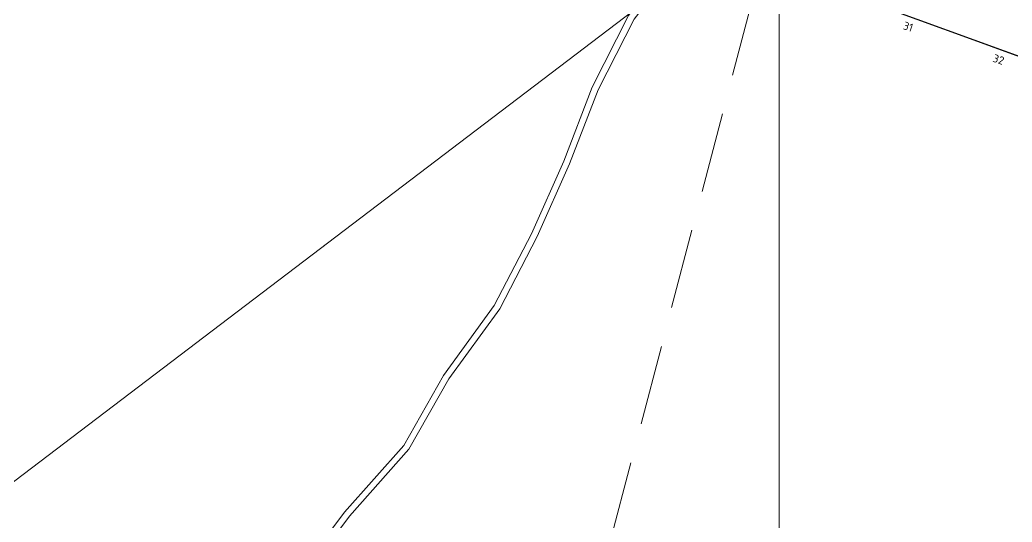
# Model space of a CAD drawing. Header units: millimetres. Extents: x 519 to 9564855, y -810 to 5021775.
# Drawn here: x 9535526 to 9536145, y 4996408 to 4996722 of the extents above; entities that cross this region are included whole.
import ezdxf

# ---------------------------------------------------------------- set-up
doc = ezdxf.new("R2010")
doc.units = ezdxf.units.MM
doc.header["$LTSCALE"] = 2
doc.header["$MEASUREMENT"] = 0
doc.linetypes.add('92051501$0$DASHED', pattern=[0.75, 0.5, -0.25])
for name, color, linetype in [('FIBERGLASS', 212, 'Continuous'), ('GRID_PULKOVO', 7, 'Continuous'), ('ROAD_GROUND', 9, 'Continuous'), ('Скважины на 2016 год.', 40, 'Continuous')]:
    doc.layers.add(name, color=color, linetype=linetype)
for name, color, linetype, lineweight in [('Электро', 1, 'Continuous', 30), ('Электроснаб', 1, 'Continuous', 18), ('Электроснабжене', 1, 'Continuous', 18)]:
    doc.layers.add(name, color=color, linetype=linetype, lineweight=lineweight)
doc.styles.get("Standard").update_dxf_attribs({"font": 'isocpeur.ttf', "width": 0.5})

msp = doc.modelspace()

# ---------------------------------------------------------------- linework, layer by layer
at = {"layer": 'FIBERGLASS', "color": 5, "linetype": '92051501$0$DASHED', "lineweight": 0, "ltscale": 50}
msp.add_line((9535837.59266, 4996179.56495), (9536000, 4996798.39041), dxfattribs=at)
at = {"layer": 'GRID_PULKOVO', "lineweight": 0}
msp.add_line((9536000, 5010000), (9536000, 4992000), dxfattribs=at)
at = {"layer": 'ROAD_GROUND', "lineweight": 0}
for points in [[(9535525.86707, 4996143.48435), (9535528.41379, 4996152.3833), (9535541.1453, 4996175.67264), (9535564.6316, 4996202.09472), (9535593.88875, 4996235.8062), (9535618.02832, 4996261.79337), (9535646.23169, 4996295.87659), (9535675.81212, 4996333.00103), (9535702.045, 4996379.30699), (9535728.53648, 4996414.68787), (9535765.51932, 4996456.24321), (9535790.26773, 4996500.02311), (9535822.02531, 4996543.6648), (9535845.23289, 4996588.39395), (9535865.44236, 4996633.59149), (9535883.27802, 4996679.88403), (9535905.94466, 4996724.50898), (9535943.74904, 4996773.07152), (9535967.84724, 4996805.72704), (9535975.39012, 4996828.06556), (9535981.35818, 4996852.83302), (9535988.65783, 4996880.54822)], [(9535529.71269, 4996142.3838), (9535532.137, 4996150.855), (9535544.437, 4996173.355), (9535567.637, 4996199.455), (9535596.86543, 4996233.13337), (9535621.037, 4996259.155), (9535649.337, 4996293.355), (9535679.137, 4996330.755), (9535705.39968, 4996377.11358), (9535731.637, 4996412.155), (9535768.79129, 4996453.903), (9535793.637, 4996497.855), (9535825.437, 4996541.555), (9535848.837, 4996586.655), (9535869.137, 4996632.055), (9535886.937, 4996678.255), (9535909.337, 4996722.355), (9535946.937, 4996770.655), (9535971.437, 4996803.855), (9535979.237, 4996826.955), (9535985.237, 4996851.855), (9535992.52592, 4996879.52944)]]:
    msp.add_lwpolyline(points, dxfattribs=at)
at = {"layer": 'Скважины на 2016 год.', "color": 5, "linetype": 'ByBlock', "lineweight": 0, "ltscale": 5}
msp.add_line((9535989.65459, 4996788.89543), (9531307.88634, 4993234.57187), dxfattribs=at)
at = {"layer": 'Электро', "ltscale": 0.05}
msp.add_line((9536945.14951, 4996409.38013, 0), (9535668.99919, 4996873.97039, 0), dxfattribs=at)
at = {"layer": 'Электроснаб', "color": 1, "lineweight": 0, "ltscale": 0.05}
msp.add_line((9536945.14951, 4996409.38013, 0), (9535668.99919, 4996873.97039, 0), dxfattribs=at)
at = {"layer": 'Электроснабжене', "color": 1, "lineweight": 0, "ltscale": 0.05}
msp.add_line((9536945.14951, 4996409.38013, 0), (9535668.99919, 4996873.97039, 0), dxfattribs=at)

# ---------------------------------------------------------------- texts
at = {"layer": 'Электро', "ltscale": 0.05}
for s, p in [('31', (9536076.88672, 4996716.16575, -0.00006)), ('32', (9536132.91709, 4996695.82316, -0.00006))]:
    msp.add_text(s, height=5, rotation=342.00000001, dxfattribs=at).set_placement(p)
at = {"layer": 'Электроснаб', "color": 1, "lineweight": 0, "ltscale": 0.05}
for s, p in [('31', (9536076.88672, 4996716.16575, -0.00006)), ('32', (9536132.91709, 4996695.82316, -0.00006))]:
    msp.add_text(s, height=5, rotation=342.00000001, dxfattribs=at).set_placement(p)
at = {"layer": 'Электроснабжене', "color": 1, "lineweight": 0, "ltscale": 0.05}
for s, p in [('31', (9536076.88672, 4996716.16575, -0.00006)), ('32', (9536132.91709, 4996695.82316, -0.00006))]:
    msp.add_text(s, height=5, rotation=342.00000001, dxfattribs=at).set_placement(p)

doc.saveas('drawing.dxf')
